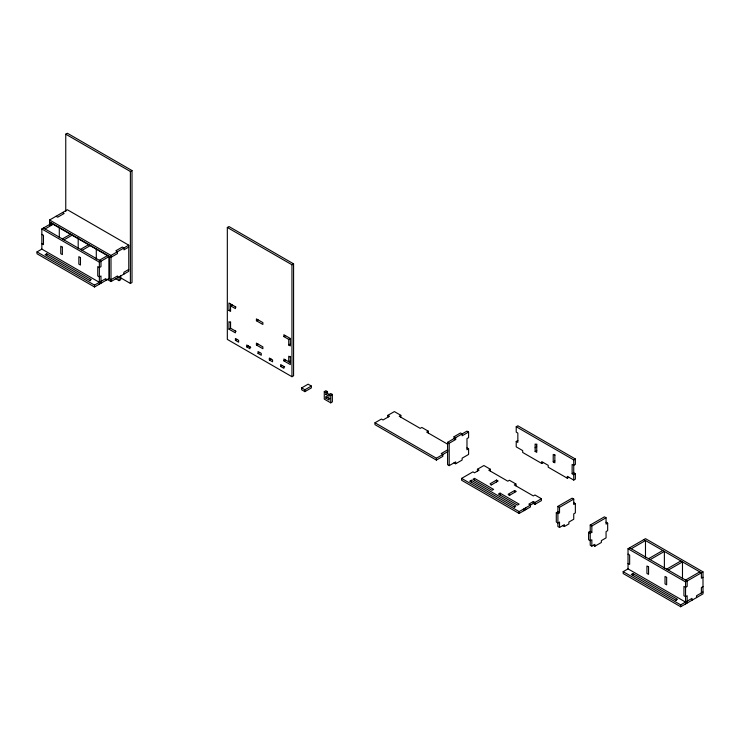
<?xml version="1.0" encoding="UTF-8"?>
<svg xmlns="http://www.w3.org/2000/svg" width="740" height="740" viewBox="0 0 740 740"><rect width="100%" height="100%" fill="white"/><g stroke="black" fill="none" stroke-linecap="round" stroke-linejoin="round"><path stroke-width="1.11" d="M65.758 211.501L65.758 134.18L67.377 133.246L132.007 170.561L132.007 282.504L130.388 283.439L120.444 277.694M65.758 134.18L130.388 171.495L132.007 170.561M49.599 225.228L49.599 220.002L67.377 209.744L128.769 245.19L128.769 271.312L111 281.57L107.041 279.285M41.847 249.103L41.847 228.956L51.541 223.36L109.058 256.567L109.058 278.582L94.517 286.981L37 253.774L37 251.905L41.847 249.103L99.364 282.319M45.075 228.956L53.16 224.294M62.364 238.937L70.448 234.275M63.982 239.871L72.058 235.209M89.669 280.451L91.288 279.517L46.694 253.774L45.075 254.699L90.299 280.812M80.466 249.389L88.541 244.718M82.075 250.314L90.16 245.652M99.364 260.304L107.448 255.633M41.847 228.956L99.364 262.163L109.058 256.567M49.599 220.002L111 255.448L128.769 245.19M128.769 247.049L123.922 249.852L123.922 247.983L122.313 247.049L115.847 250.786L117.466 251.72L117.466 253.579L111 257.317L49.599 221.871M37 251.905L94.517 285.113L105.829 278.582L105.829 280.451M128.769 269.443L123.922 272.237L123.922 274.105M115.385 278.508L119.075 280.636L120.694 279.702L120.694 275.437M227.328 227.467L228.947 226.533L293.577 263.847L293.577 375.781L291.958 376.716L227.328 339.401L227.328 227.467L291.958 264.772L293.577 263.847M232.175 304.889L230.566 305.824L235.413 308.617L235.413 306.758M236.06 307.128L228.947 303.021L228.947 310.486L230.566 309.551M230.566 322.612L228.947 321.678L228.947 329.143L230.566 328.209L236.106 331.409M256.419 320.744L262.876 324.481L262.876 322.612L256.419 318.885L256.419 320.744L258.029 319.819M235.413 340.335L238.641 342.204L238.641 340.335L235.413 338.467L235.413 340.335L237.022 339.401M250.758 347.338L246.716 344.997L246.716 346.866L248.335 345.932M256.419 344.997L262.876 348.734L262.876 346.866L256.419 343.138L256.419 344.997L258.029 344.072M283.882 336.608L288.729 339.401L288.729 344.997L290.348 345.932L290.348 338.467L283.882 334.739L283.882 336.608L285.501 335.673M258.029 353.396L261.266 355.265L261.266 353.396L258.029 351.528L258.029 353.396L259.647 352.462M288.729 339.401L290.348 338.467M288.729 344.997L290.348 344.072M269.341 359.927L272.57 361.795L272.57 359.927L269.341 358.058L269.341 359.927L270.96 358.993M290.117 362.591L283.882 358.993L283.882 360.861L285.501 359.927M284.687 366.92L280.654 364.589L280.654 366.457L282.264 365.523M290.348 360.861L288.729 361.795L288.729 356.199L290.348 357.124M301.652 387.908L308.118 384.18L311.346 386.049L311.346 387.908L304.889 391.645L301.652 389.776L301.652 387.908L304.889 389.776L311.346 386.049M324.277 391.645L325.887 390.711L327.506 391.645L327.506 393.504L325.887 394.439L325.887 392.579L324.277 391.645L324.277 399.101L330.734 402.838L332.353 401.903L332.353 394.439L330.734 393.504L329.124 394.439L329.124 396.307L325.887 394.439M325.887 392.579L327.506 391.645M329.929 398.638L325.887 396.307L325.887 398.175L327.506 397.241M327.506 393.504L330.734 395.373L332.353 394.439M374.976 422.781L436.378 458.227L447.682 451.696L447.682 449.837L441.225 453.565L442.835 454.499L442.835 456.358L436.378 460.095L374.976 424.649L374.976 422.781L381.442 419.053L383.052 419.978L389.518 416.25L387.899 415.316L387.899 417.184M387.899 415.316L394.365 411.588L400.83 415.316L400.83 417.184M400.83 415.316L399.212 416.25L420.218 428.377L421.828 427.443L428.293 431.18L428.293 433.039M428.293 431.18L426.684 432.105L447.682 444.231M455.664 463.767L455.664 461.899L449.199 465.636L447.589 464.702L447.589 442.317L454.046 438.579L454.046 436.72L460.511 432.983L462.13 433.918L462.13 435.786L468.596 432.049L468.596 437.645L466.977 438.579L466.977 449.772L468.596 448.847L468.596 454.443L462.13 458.171L462.13 460.039L455.664 463.767L454.046 462.833M454.046 436.72L455.664 437.645L466.977 431.115L468.596 432.049M447.589 442.317L449.199 443.242L455.664 439.514L455.664 437.645M543.364 462.537L541.754 463.471L522.69 452.464L522.69 450.595L516.224 446.868L516.224 441.456L517.843 442.391L517.843 433.057L516.224 432.123L516.224 426.721L517.843 425.787L575.359 458.994L575.359 464.406L573.74 465.34L572.131 464.406L572.131 473.73L573.74 474.664L575.359 473.73L575.359 479.141L573.74 480.075L567.284 476.347L567.284 478.207L568.894 477.272M516.224 441.456L517.843 440.522M530.635 504.967L533.346 503.394L534.965 504.329L541.43 500.601L541.43 498.732L534.965 502.46L533.346 501.526L528.823 504.144L530.441 505.078L530.441 506.937L519.129 513.468L461.612 480.26L461.612 478.391L472.925 471.861L474.534 472.795L479.058 470.187L477.448 469.253L477.448 471.121M477.448 469.253L483.904 465.525L490.37 469.253L490.37 471.121M514.282 506.937L515.9 506.003L471.306 480.26L469.687 481.194L514.91 507.298M474.534 478.391L472.925 479.326L491.989 490.333L493.599 489.399L474.534 478.391L474.534 480.26M490.37 469.253L488.752 470.187L507.825 481.194L509.435 480.26L515.9 483.988L515.9 485.856M535.131 447.709L536.74 446.775M536.74 444.907L535.131 443.972L535.131 451.437L536.74 450.503M490.971 485.135L498.131 481.009L496.512 480.075L490.046 483.803L491.665 484.737M554.843 455.35L553.224 454.425L553.224 461.88L554.843 460.955M500.064 493.136L498.446 494.07L517.519 505.078L519.129 504.144L500.064 493.136L500.064 494.995M515.9 483.988L514.282 484.922L533.346 495.93L534.965 494.995L541.43 498.732M509.065 495.587L516.224 491.452L514.605 490.518L508.14 494.255L509.758 495.19M516.224 426.721L573.74 459.929L575.359 458.994M572.131 473.73L573.74 472.795L575.359 473.73M461.612 478.391L519.129 511.608L530.441 505.078M573.74 499.102L559.523 507.316L559.523 512.727L557.904 513.653L557.904 526.529L559.523 527.463L559.523 522.052L557.904 522.986L556.295 522.052L556.295 512.727L557.904 511.793L557.904 506.382L572.131 498.168L573.74 499.102L573.74 504.513L575.359 503.579L575.359 512.913L573.74 513.847L573.74 519.249L568.894 522.052L568.894 523.92L564.37 526.529L562.752 525.594M559.523 527.463L564.37 524.66L564.37 526.529M606.06 517.76L591.843 525.974L591.843 532.31L590.224 533.244L590.224 545.186L591.843 546.12L591.843 539.774L590.224 540.709L588.605 539.774L588.605 532.31L590.224 531.376L590.224 525.039L604.441 516.825L606.06 517.76L606.06 524.105L607.67 523.171L607.67 530.635L606.06 531.57L606.06 537.906L601.37 540.616L601.37 542.485L594.904 546.212L593.295 545.278M591.843 546.12L594.904 544.344L594.904 546.212M628.029 568.884L628.029 548.729L645.484 538.655L703 571.863L703 593.878L680.707 606.754L623.182 573.546L623.182 571.678L628.029 568.884L685.555 602.092M631.266 548.729L645.484 540.524L645.484 557.423M648.554 558.709L662.772 550.505M650.164 559.644L664.381 551.439L664.381 568.413M675.861 600.223L677.47 599.289L632.876 573.546L631.266 574.481L676.48 600.584M666.648 569.162L680.865 560.948M668.266 570.096L682.484 561.882L682.484 578.865M685.555 580.077L699.772 571.863M628.029 548.729L685.555 581.936L703 571.863M703 577.274L701.381 578.208L701.381 572.797L643.865 539.59M703 586.607L701.381 587.532L701.381 592.943M623.182 571.678L680.707 604.885L692.011 598.355L692.011 600.223M703 592.009L696.534 595.746L696.534 597.615M535.131 451.437L536.74 452.371L536.74 443.972M553.224 461.88L554.843 462.815L554.843 454.554M567.284 478.207L548.211 467.199L548.211 465.34L541.754 461.603L541.754 463.471M573.74 502.645L575.359 503.579M606.06 522.237L607.67 523.171M62.53 212.537L64.14 213.472L57.683 217.199L56.064 216.274M454.046 438.579L455.664 439.514M228.947 310.486L230.566 311.42L230.566 304.223M466.977 447.913L468.596 448.847M557.904 506.382L559.523 507.316M590.224 525.039L591.843 525.974M629.648 547.794L687.164 581.002L687.164 586.413L685.555 587.347L683.936 586.413L683.936 595.746L685.555 596.68L687.164 595.746L687.164 603.017M557.904 511.793L559.523 512.727M590.224 531.376L591.843 532.31M556.295 512.727L557.904 513.653M628.029 554.14L629.648 555.074L629.648 564.398L628.029 563.473M588.605 532.31L590.224 533.244M228.947 329.143L235.413 332.871L235.413 331.011M283.882 360.861L290.348 364.589L290.348 356.384M43.466 228.022L100.982 261.229L100.982 266.641L99.364 267.575L97.754 266.641L97.754 275.974L99.364 276.908L100.982 275.974L100.982 283.244M246.716 346.866L249.954 348.734L249.954 346.866M280.654 366.457L283.882 368.326L283.882 366.457M325.887 398.175L329.124 400.035L329.124 398.175M41.847 234.367L43.466 235.302L43.466 244.625L41.847 243.691M109.058 278.582L111 279.702L117.466 275.974L117.466 277.833M685.555 581.936L685.555 603.951M680.707 604.885L680.707 606.754M632.876 573.546L632.876 575.405M573.74 459.929L573.74 472.795M573.74 474.664L573.74 480.075M534.965 502.46L534.965 504.329M533.346 501.526L533.346 503.394M525.594 507.871L525.594 509.74M523.976 508.805L523.976 510.674M519.129 511.608L519.129 513.468M514.605 490.518L514.605 492.387M496.512 480.075L496.512 481.944M471.306 480.26L471.306 482.129M449.199 443.242L449.199 465.636M436.378 458.227L436.378 460.095M330.734 395.373L330.734 402.838M304.889 389.776L304.889 391.645M291.958 264.772L291.958 376.716M230.566 321.817L230.566 328.209M130.388 171.495L130.388 283.439M119.075 276.371L119.075 280.636M111 255.448L111 281.57M109.381 256.382L109.381 278.767M99.364 262.163L99.364 284.179M96.293 248.455L96.293 259.083M94.517 285.113L94.517 286.981M78.2 238.003L78.2 248.64M59.292 227.199L59.292 237.651M51.217 222.796L51.217 225.043M46.694 253.774L46.694 255.633M648.554 566.923L646.936 565.989L646.936 573.454L648.554 574.379L648.554 566.923M666.648 577.366L665.029 576.432L665.029 583.897L666.648 584.831L666.648 577.366M62.364 247.151L60.754 246.217L60.754 253.681L62.364 254.606L62.364 247.151M80.466 257.594L78.847 256.66L78.847 264.125L80.466 265.059L80.466 257.594"/></g></svg>
